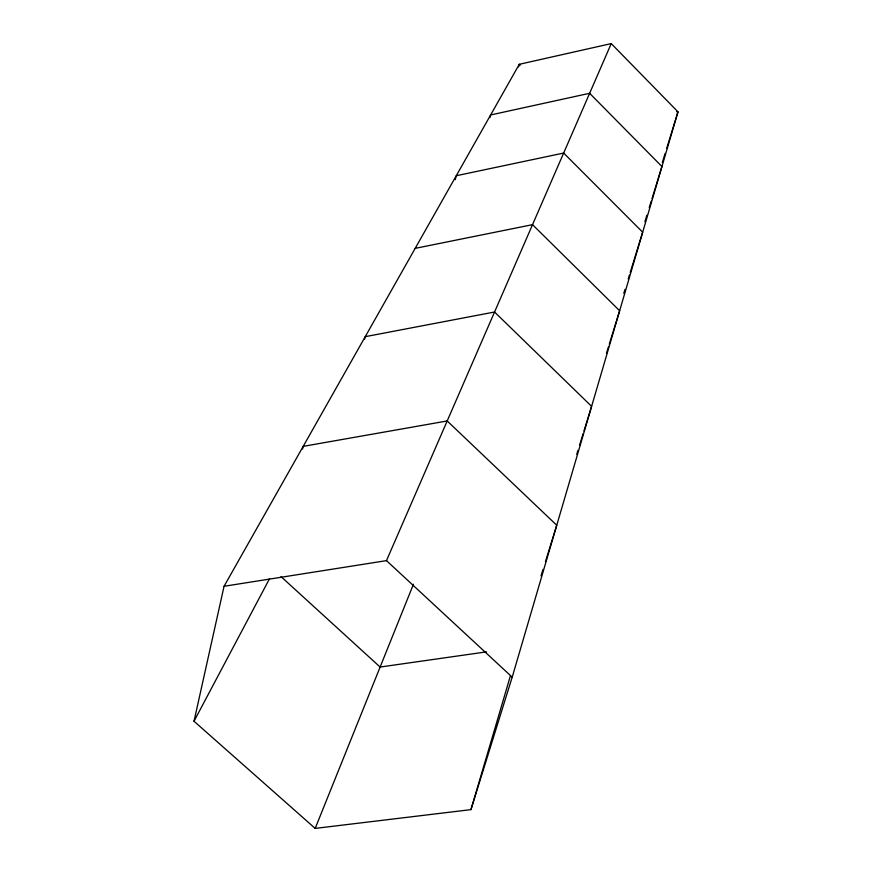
<?xml version="1.0" encoding="UTF-8"?>
<svg xmlns="http://www.w3.org/2000/svg" width="872" height="872" viewBox="0 0 872 872"><rect width="100%" height="100%" fill="white"/><g stroke="black" fill="none" stroke-linecap="round" stroke-linejoin="round"><path stroke-width="1.31" d="M194.02 721.242L224.06 586.278L519.287 64.299L611.239 43.6L677.98 111.845L512.202 677.163L470.945 809.63L315.184 828.4L194.02 721.242L269.579 578.627M302.573 449.004L303.194 446.366L447.194 420.958L556.75 525.26L545.458 561.601M364.594 339.306L365.237 336.679L494.555 312.013L591.608 406.363L583.978 430.975M455.249 179.676L456.263 175.741L563.661 153.047L642.675 232.214L630.216 272.489M489.944 117.589L490.642 114.962L589.636 93.293L661.935 166.541L652.016 198.631M518.589 66.915L519.287 64.299L520.551 64.986M470.945 809.63L510.414 675.833M662.339 162.475L665.14 153.385M666.753 148.185L677.98 111.845L676.65 111.747M644.877 221.739L646.861 215.319M649.237 207.623L651.221 201.203M623.785 293.275L624.995 289.384M628.211 278.986L629.41 275.094M606.454 353.367L608.449 346.914M609.245 344.331L619.643 310.759L532.53 224.66L415.181 248.367M576.741 454.301L577.951 450.41M579.553 445.232L583.172 433.569M541.022 575.88L543.038 569.383M315.184 828.4L413.448 584.251M224.06 586.278L386.481 560.631L611.239 43.6M486.522 651.864L380.116 667.047L281.024 576.632M386.481 560.631L512.202 677.163"/></g></svg>
